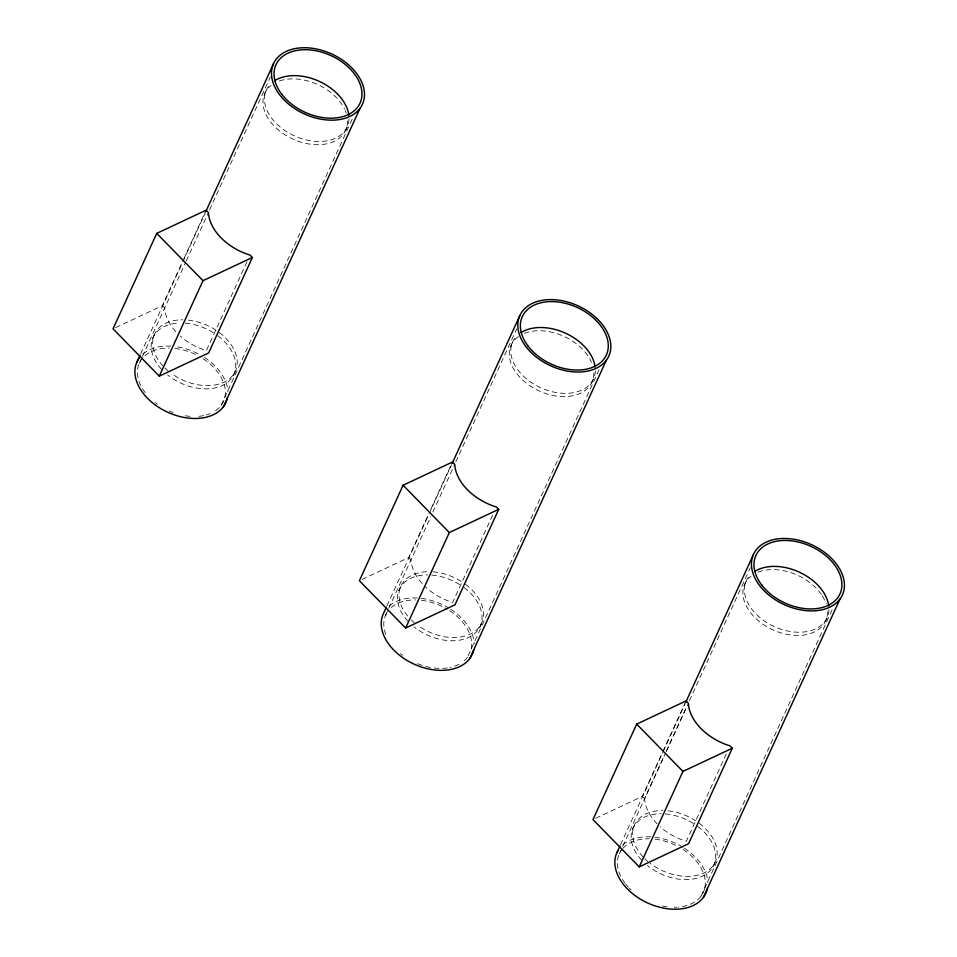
<?xml version="1.0" encoding="UTF-8"?>
<svg xmlns="http://www.w3.org/2000/svg" width="957" height="957" viewBox="0 0 957 957"><rect width="100%" height="100%" fill="white"/><g stroke="black" fill="none" stroke-linecap="round" stroke-linejoin="round"><path stroke-width="0.72" stroke-dasharray="4.79 3.59" d="M115.713 327.593L162.403 305.642L183.325 259.933M183.947 258.581L206.114 210.181M140.631 353.946L182.225 263.091M182.847 261.74L205.193 212.921M139.327 363.182L141.815 357.762M142.437 356.411L185.646 262.29M186.256 260.95L208.423 212.55M209.487 209.954L270.329 77.062M152.498 338.838L153.969 335.608M264.048 95.305L265.532 92.087M246.978 261.835L206.353 350.585A48.879 32.957 24.6 0 1 180.215 336.015M233.472 375.252L234.944 372.022M345.537 130.511L347.02 127.281M221.127 405.385L353.36 116.551M362.045 579.463L408.735 557.524L428.437 514.495M430.889 509.112L452.434 462.052M386.963 605.817L428.557 514.974M429.179 513.61L451.525 464.791M385.659 615.064L388.147 609.633M388.769 608.281L430.746 516.864M432.839 512.007L454.754 464.42M455.819 461.824L516.66 328.945M398.83 590.708L400.301 587.49M510.38 347.188L511.863 343.958M492.688 515.057L452.673 602.455A48.879 32.957 24.6 0 1 425.53 586.964M479.804 627.122L481.275 623.904M591.869 382.381L593.352 379.163M468.069 655.904L599.07 369.785M595.649 818.331L642.338 796.391L686.049 700.919M620.567 844.684L662.782 752.477M663.404 751.125L685.128 703.658M619.275 853.931L663.967 756.293M666.455 750.874L686.947 706.122M689.423 700.691L750.264 567.812M657.196 823.929A48.879 32.957 24.6 0 1 644.659 798.748L665.582 753.039M666.204 751.688L687.748 704.627M632.433 829.575L633.905 826.358M743.996 586.055L745.467 582.825M726.303 753.925L686.289 841.323A48.879 32.957 24.6 0 1 660.163 826.764M713.408 865.989L714.891 862.771M825.484 621.249L826.956 618.031M701.062 896.123L833.296 607.288M162.403 305.642L164.712 308.01A48.879 32.957 24.6 0 0 177.248 333.18M408.735 557.524L411.043 559.881A48.879 32.957 24.6 0 0 423.58 585.062M642.338 796.391L644.659 798.748M203.207 358.803A46.211 31.162 24.6 0 1 213.794 411.809M210.265 413.556A46.211 31.162 24.6 0 1 206.341 414.931M203.59 415.601A46.211 31.162 24.6 0 1 198.362 416.355M190 416.343A46.211 31.162 24.6 0 1 184.187 415.577M173.133 412.551A46.211 31.162 24.6 0 1 169.269 410.984M157.355 404.201A46.211 31.162 24.6 0 1 155.201 402.586M145.201 392.597A46.211 31.162 24.6 0 1 143 357.583M144.962 355.657A46.211 31.162 24.6 0 1 169.281 348.037M175.023 348.42A46.211 31.162 24.6 0 1 197.274 355.346M142.856 354.114A48.879 32.957 24.6 0 1 170.836 346.135M177.703 346.901A48.879 32.957 24.6 0 1 199.487 354.485M204.463 357.451A48.879 32.957 24.6 0 1 227.898 391.951M217.741 335.692A44.429 29.954 24.6 0 1 227.491 382.381A44.429 29.954 24.6 0 1 167.547 374.905M161.613 369.378A44.429 29.954 24.6 0 1 178.768 323.071M185.323 323.191A44.429 29.954 24.6 0 1 215.469 334.065M219.213 332.474A44.429 29.954 24.6 0 1 229.752 378.517A44.429 29.954 24.6 0 1 171.231 373.374M167.965 370.802A44.429 29.954 24.6 0 1 164.939 368.062M163.085 366.16A44.429 29.954 24.6 0 1 182.823 319.794M188.134 320.093A44.429 29.954 24.6 0 1 216.94 330.847M347.523 120.965A44.429 29.954 24.6 0 1 292.447 138.873A44.429 29.954 24.6 0 1 271.082 85.448M279.36 80.998A44.429 29.954 24.6 0 1 344.556 109.158M345.154 110.486A44.429 29.954 24.6 0 1 346.147 113.129M348.994 119.003A44.429 29.954 24.6 0 1 294.732 136.026A44.429 29.954 24.6 0 1 270.664 83.905M704.555 888.945A46.211 31.162 24.6 0 1 678.298 907.092M676.934 907.188A46.211 31.162 24.6 0 1 674.159 907.26M667.053 906.781A46.211 31.162 24.6 0 1 659.732 905.37M631.118 889.902A46.211 31.162 24.6 0 1 629.263 888.096M628.39 887.163A46.211 31.162 24.6 0 1 625.902 884.316M625.148 883.347A46.211 31.162 24.6 0 1 622.05 849.361M622.935 848.321A46.211 31.162 24.6 0 1 649.217 838.775M654.959 839.157A46.211 31.162 24.6 0 1 678.441 846.742M683.142 849.541A46.211 31.162 24.6 0 1 704.866 887.653M622.792 844.864A48.879 32.957 24.6 0 1 653.523 837.088M654.899 837.243A48.879 32.957 24.6 0 1 683.202 847.423M684.399 848.189A48.879 32.957 24.6 0 1 707.845 882.689M697.689 826.429A44.429 29.954 24.6 0 1 707.426 873.131A44.429 29.954 24.6 0 1 647.482 865.642M641.549 860.116A44.429 29.954 24.6 0 1 661.287 813.749M665.259 813.928A44.429 29.954 24.6 0 1 695.404 824.802M699.16 823.211A44.429 29.954 24.6 0 1 709.304 869.59A44.429 29.954 24.6 0 1 650.054 863.274M647.901 861.551A44.429 29.954 24.6 0 1 644.886 858.8M643.032 856.898A44.429 29.954 24.6 0 1 662.77 810.531M668.07 810.83A44.429 29.954 24.6 0 1 695.703 820.795M827.458 611.702A44.429 29.954 24.6 0 1 772.383 629.622A44.429 29.954 24.6 0 1 751.018 576.198M757.98 572.226A44.429 29.954 24.6 0 1 821.668 594.931M822.338 595.96A44.429 29.954 24.6 0 1 826.094 603.879M828.929 609.753A44.429 29.954 24.6 0 1 774.68 626.763A44.429 29.954 24.6 0 1 750.599 574.655M467.459 657.256A46.211 31.162 24.6 0 1 461.358 662.914M459.001 664.302A46.211 31.162 24.6 0 1 449.922 667.472M447.362 667.926A46.211 31.162 24.6 0 1 431.978 667.699M430.506 667.46A46.211 31.162 24.6 0 1 424.681 666.108M422.073 665.33A46.211 31.162 24.6 0 1 416.881 663.404M402.598 655.282A46.211 31.162 24.6 0 1 400.493 653.643M385.791 634.395A46.211 31.162 24.6 0 1 386.891 612.707M391.293 607.528A46.211 31.162 24.6 0 1 415.601 599.907M421.355 600.29A46.211 31.162 24.6 0 1 447.23 609.238M449.539 610.674A46.211 31.162 24.6 0 1 470.557 651.358M389.188 605.996A48.879 32.957 24.6 0 1 419.908 598.221M421.283 598.376A48.879 32.957 24.6 0 1 448.355 607.803M450.795 609.322A48.879 32.957 24.6 0 1 474.229 643.822M464.073 587.562A44.429 29.954 24.6 0 1 473.823 634.264A44.429 29.954 24.6 0 1 413.879 626.775M407.945 621.249A44.429 29.954 24.6 0 1 427.683 574.882M431.655 575.061A44.429 29.954 24.6 0 1 461.8 585.935M465.545 584.344A44.429 29.954 24.6 0 1 476.084 630.388A44.429 29.954 24.6 0 1 417.563 625.256M414.297 622.684A44.429 29.954 24.6 0 1 411.271 619.933M407.694 616.069A44.429 29.954 24.6 0 1 429.155 571.664M433.126 571.843A44.429 29.954 24.6 0 1 463.272 582.717M593.854 372.847A44.429 29.954 24.6 0 1 537.966 390.372A44.429 29.954 24.6 0 1 518.443 336.553M524.364 333.359A44.429 29.954 24.6 0 1 591.486 362.356M595.326 370.885A44.429 29.954 24.6 0 1 541.064 387.896A44.429 29.954 24.6 0 1 516.995 335.787"/><path stroke-width="1.44" d="M156.745 233.376L113.046 328.837L159.305 376.137L208.662 352.942L252.373 257.481L250.052 255.112A48.879 32.957 24.6 0 1 208.423 212.55L206.114 210.181L156.745 233.376L203.004 280.676L159.305 376.137M136.899 362.081L140.009 355.298M205.815 211.569L273.487 63.76M223.412 406.713L359.999 108.392A48.879 32.957 24.6 0 0 314.291 48.58A48.879 32.957 24.6 0 0 279.695 94.875A48.879 32.957 24.6 0 0 359.999 108.392M403.076 485.247L359.377 580.72L405.636 628.019L454.994 604.824L498.693 509.351L496.384 506.995A48.879 32.957 24.6 0 1 454.754 464.42L452.434 462.052L403.076 485.247L449.335 532.559L405.636 628.019M386.341 607.181L383.231 613.963A48.879 32.957 24.6 0 0 417.623 665.641A48.879 32.957 24.6 0 0 473.763 649.624M452.147 463.439L519.818 315.631M469.743 658.595L606.331 360.263A48.879 32.957 24.6 0 0 560.623 300.45A48.879 32.957 24.6 0 0 526.027 346.745A48.879 32.957 24.6 0 0 606.331 360.263M636.692 724.114L592.981 819.587L639.24 866.886L688.597 843.691L732.308 748.218L730 745.862A48.879 32.957 24.6 0 1 688.358 703.287L686.049 700.919L636.692 724.114L682.951 771.414L639.24 866.886M616.846 852.831L619.945 846.048M685.75 702.306L753.422 554.498M703.359 897.463L839.935 599.13A48.879 32.957 24.6 0 0 794.226 539.317A48.879 32.957 24.6 0 0 759.643 585.612A48.879 32.957 24.6 0 0 839.935 599.13M203.004 280.676L252.373 257.481M449.335 532.559L498.693 509.351M682.951 771.414L732.308 748.218M227.431 397.753A48.879 32.957 24.6 0 1 168.408 412.563A48.879 32.957 24.6 0 1 138.992 358.408M274.671 80.723A44.429 29.954 24.6 0 1 319.53 81.477A44.429 29.954 24.6 0 1 348.815 115.175M707.379 888.491A48.879 32.957 24.6 0 1 649.313 903.719A48.879 32.957 24.6 0 1 618.15 850.342M754.618 571.473A44.429 29.954 24.6 0 1 799.466 572.226A44.429 29.954 24.6 0 1 828.75 605.913M521.003 332.605A44.429 29.954 24.6 0 1 565.862 333.359A44.429 29.954 24.6 0 1 595.146 367.045M281.789 94.276A46.211 31.162 24.6 0 0 357.703 107.064A46.211 31.162 24.6 0 0 314.494 50.506A46.211 31.162 24.6 0 0 281.789 94.276M761.724 585.014A46.211 31.162 24.6 0 0 837.65 597.802A46.211 31.162 24.6 0 0 794.43 541.255A46.211 31.162 24.6 0 0 761.724 585.014M528.12 346.147A46.211 31.162 24.6 0 0 604.034 358.935A46.211 31.162 24.6 0 0 560.826 302.388A46.211 31.162 24.6 0 0 528.12 346.147"/></g></svg>
